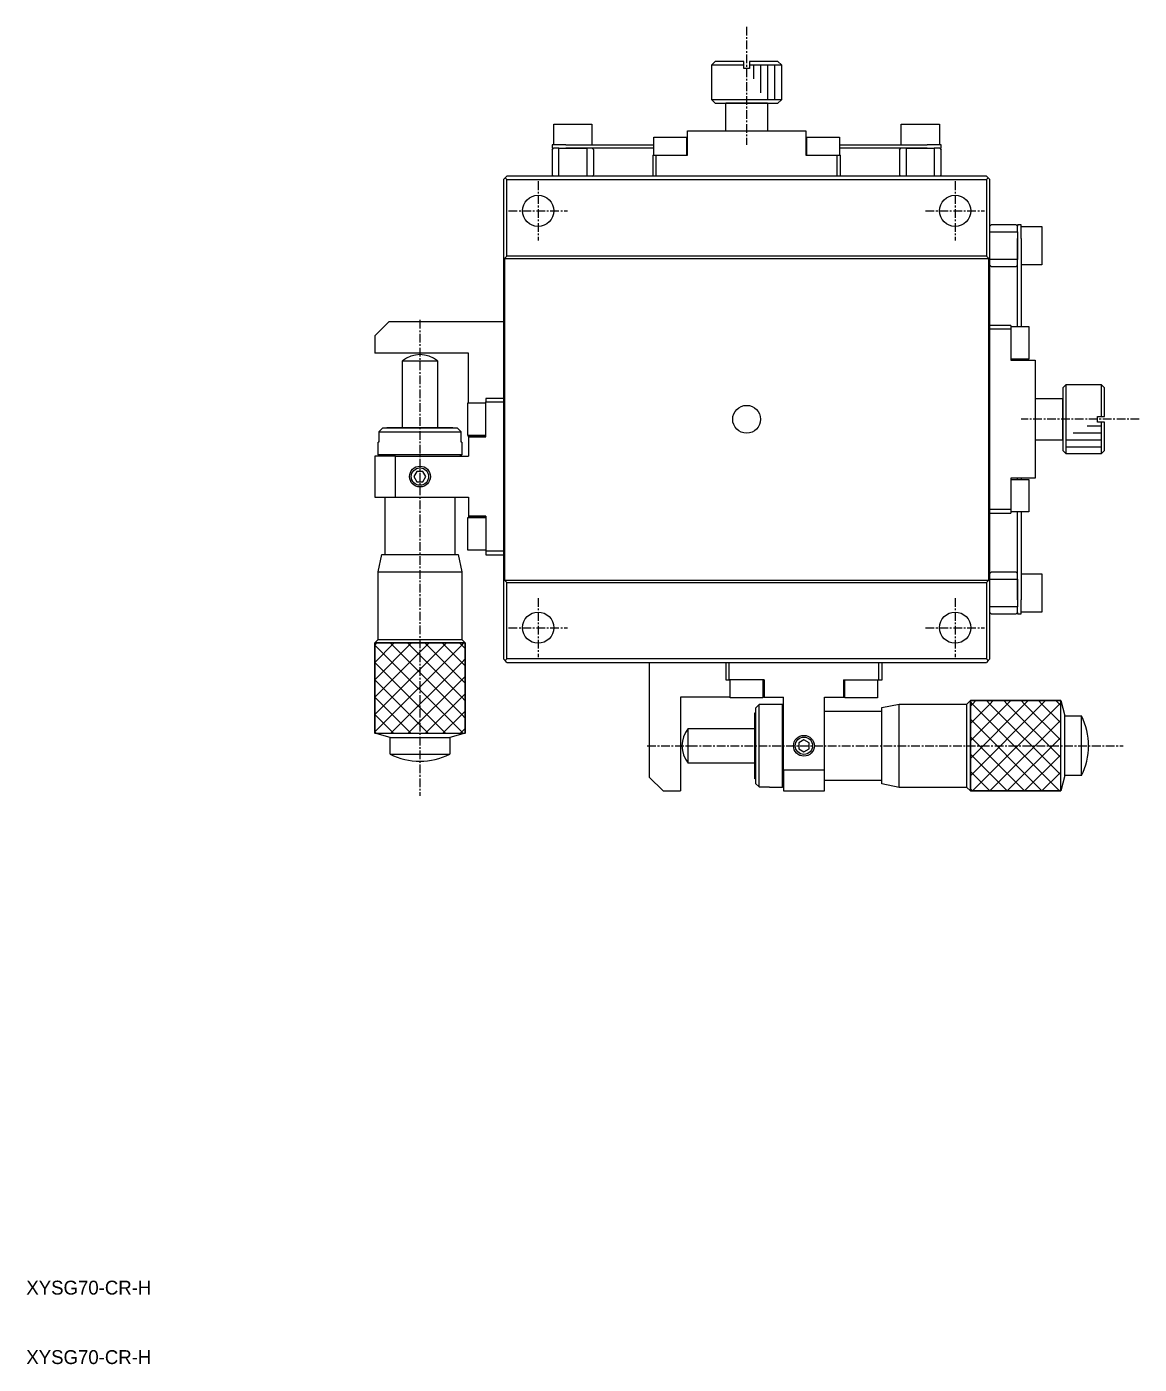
# Model space of a CAD drawing. Extents: x 10 to 479, y 10 to 256.
# Drawn here: x 10.1 to 170.1, y 10 to 202.5 of the extents above; entities that cross this region are included whole.
import ezdxf

# ---------------------------------------------------------------- set-up
doc = ezdxf.new("R2010")
doc.units = 0
doc.linetypes.add('CENTER', pattern=[2, 1.25, -0.25, 0.25, -0.25])
doc.layers.get('0').update_dxf_attribs({"linetype": 'CONTINUOUS'})
doc.layers.add('CENTER', color=1, linetype='CENTER')
doc.styles.get("Standard").update_dxf_attribs({"font": 'FG教科書体NT-M'})

msp = doc.modelspace()

# ---------------------------------------------------------------- linework, layer by layer
at = {"color": 7, "linetype": 'CONTINUOUS'}
for p, q in [((108.64, 197), (109.14, 197.5)), ((108.64, 197), (113.24, 197)), ((108.64, 192), (108.64, 197)), ((113.24, 197.5), (109.14, 197.5)), ((113.24, 197), (113.24, 197.5)), ((113.24, 196.5), (113.24, 197)), ((114.04, 196.5), (113.24, 196.5)), ((118.14, 197.5), (114.04, 197.5)), ((114.04, 197.5), (114.04, 197)), ((114.04, 197), (118.64, 197)), ((114.04, 197), (114.04, 196.5)), ((118.14, 197.5), (118.64, 197)), ((118.64, 197), (118.64, 192)), ((113.64, 192), (108.64, 192)), ((109.14, 191.5), (108.64, 192)), ((109.14, 191.5), (113.64, 191.5)), ((109.14, 191.5), (110.64, 191.5)), ((110.64, 191.5), (116.64, 191.5)), ((113.64, 191.5), (110.64, 191.5)), ((110.64, 187.5), (110.64, 191.5)), ((118.64, 192), (113.64, 192)), ((113.64, 191.5), (118.14, 191.5)), ((116.64, 191.5), (113.64, 191.5)), ((116.64, 191.5), (118.14, 191.5)), ((116.64, 191.5), (116.64, 187.5)), ((118.64, 192), (118.14, 191.5)), ((85.89, 188.5), (88.64, 188.5)), ((85.89, 185.5), (85.89, 188.5)), ((88.64, 188.5), (91.39, 188.5)), ((91.39, 188.5), (91.39, 185.5)), ((105.14, 187.5), (112.39, 187.5)), ((105.14, 184), (105.14, 187.5)), ((112.39, 187.5), (114.89, 187.5)), ((114.89, 187.5), (122.14, 187.5)), ((122.14, 187.5), (122.14, 184)), ((135.89, 188.5), (138.64, 188.5)), ((135.89, 185.5), (135.89, 188.5)), ((138.64, 188.5), (141.39, 188.5)), ((141.39, 188.5), (141.39, 185.5)), ((85.64, 185.5), (85.64, 185)), ((87.64, 185.5), (85.64, 185.5)), ((85.64, 184.8), (85.84, 185)), ((85.64, 185), (85.84, 185)), ((86.64, 185), (85.84, 185)), ((86.64, 181), (86.64, 185)), ((86.64, 185), (87.64, 185)), ((86.64, 185), (87.64, 185)), ((87.64, 185.5), (100.29, 185.5)), ((87.64, 185), (90.64, 185)), ((90.64, 185), (87.64, 185)), ((90.64, 185), (90.64, 181)), ((100.29, 185), (90.64, 185)), ((91.44, 185), (91.64, 184.8)), ((100.29, 186.6), (102.64, 186.6)), ((100.29, 184), (100.29, 186.6)), ((102.64, 186.6), (104.99, 186.6)), ((104.99, 186.6), (104.99, 184)), ((104.99, 185.5), (105.14, 185.5)), ((105.14, 185), (104.99, 185)), ((122.14, 185.5), (122.29, 185.5)), ((122.29, 185), (122.14, 185)), ((122.29, 186.6), (124.64, 186.6)), ((122.29, 184), (122.29, 186.6)), ((124.64, 186.6), (126.99, 186.6)), ((126.99, 186.6), (126.99, 184)), ((126.99, 185.5), (139.64, 185.5)), ((136.64, 185), (126.99, 185)), ((135.64, 184.8), (135.84, 185)), ((136.64, 181), (136.64, 185)), ((136.64, 185), (139.64, 185)), ((139.64, 185), (136.64, 185)), ((141.64, 185.5), (139.64, 185.5)), ((139.64, 185), (140.64, 185)), ((139.64, 185), (140.64, 185)), ((141.44, 185), (140.64, 185)), ((140.64, 185), (140.64, 181)), ((141.44, 185), (141.64, 184.8)), ((141.44, 185), (141.64, 185)), ((141.64, 185), (141.64, 185.5)), ((85.64, 184.8), (85.64, 181.2)), ((91.64, 181.2), (91.64, 184.8)), ((100.14, 184), (105.14, 184)), ((100.14, 184), (100.14, 181)), ((100.64, 181), (100.64, 184)), ((122.14, 184), (127.14, 184)), ((126.64, 184), (126.64, 181)), ((127.14, 181), (127.14, 184)), ((135.64, 184.8), (135.64, 181.2)), ((141.64, 181.2), (141.64, 184.8)), ((78.89, 180.75), (79.14, 181)), ((148.14, 181), (79.14, 181)), ((85.64, 181.2), (85.84, 181)), ((91.44, 181), (91.64, 181.2)), ((135.64, 181.2), (135.84, 181)), ((141.44, 181), (141.64, 181.2)), ((148.14, 181), (148.39, 180.75)), ((78.64, 180.5), (78.89, 180.75)), ((78.64, 180.5), (78.64, 111.5)), ((78.89, 180.75), (79.14, 180.5)), ((79.14, 169.5), (79.14, 180.5)), ((79.14, 180.5), (148.14, 180.5)), ((148.14, 180.5), (148.39, 180.75)), ((148.14, 180.5), (148.14, 169.5)), ((148.39, 180.75), (148.64, 180.5)), ((148.64, 111.5), (148.64, 180.5)), ((148.64, 173.8), (148.84, 174)), ((152.44, 174), (148.84, 174)), ((152.44, 174), (152.64, 173.8)), ((153.14, 174), (152.64, 174)), ((152.64, 174), (152.64, 173.8)), ((152.64, 173), (152.64, 173.8)), ((153.14, 172), (153.14, 174)), ((153.14, 173.75), (156.14, 173.75)), ((156.14, 173.75), (156.14, 171)), ((148.64, 173), (152.64, 173)), ((152.64, 173), (152.64, 172)), ((152.64, 173), (152.64, 172)), ((152.64, 172), (152.64, 169)), ((152.64, 169), (152.64, 172)), ((153.14, 172), (153.14, 159.35)), ((79.14, 169.5), (78.79, 169.15)), ((148.14, 169.5), (79.14, 169.5)), ((148.49, 169.15), (148.14, 169.5)), ((156.14, 171), (156.14, 168.25)), ((78.79, 169.15), (78.79, 122.85)), ((78.79, 169.15), (148.49, 169.15)), ((148.49, 122.85), (148.49, 169.15)), ((152.64, 169), (148.64, 169)), ((148.84, 168), (148.64, 168.2)), ((148.84, 168), (152.44, 168)), ((152.64, 168.2), (152.44, 168)), ((152.64, 159.35), (152.64, 169)), ((156.14, 168.25), (153.14, 168.25)), ((60.14, 158), (62.14, 160)), ((78.64, 160), (62.14, 160)), ((60.14, 158), (60.14, 155.5)), ((151.64, 159.5), (148.64, 159.5)), ((148.64, 159), (151.64, 159)), ((151.64, 159.5), (151.64, 154.5)), ((151.64, 159.35), (154.24, 159.35)), ((154.24, 159.35), (154.24, 157)), ((154.24, 157), (154.24, 154.65)), ((73.64, 155.5), (60.14, 155.5)), ((64.14, 154.42), (66.64, 154.42)), ((64.14, 144.8), (64.14, 154.42)), ((66.64, 154.42), (69.14, 154.42)), ((69.14, 154.42), (69.14, 144.8)), ((73.64, 148.35), (73.64, 155.5)), ((154.24, 154.65), (151.64, 154.65)), ((151.64, 154.5), (155.14, 154.5)), ((152.64, 154.5), (152.64, 154.65)), ((153.14, 154.65), (153.14, 154.5)), ((155.14, 154.5), (155.14, 147.25)), ((159.14, 150.5), (159.64, 151)), ((159.14, 150.5), (159.14, 146)), ((159.14, 150.5), (159.14, 149)), ((159.64, 146), (159.64, 151)), ((159.64, 151), (164.64, 151)), ((164.64, 151), (164.64, 146.4)), ((164.64, 151), (165.14, 150.5)), ((165.14, 146.4), (165.14, 150.5)), ((73.54, 143.65), (73.54, 148.35)), ((73.54, 148.35), (76.14, 148.35)), ((78.64, 149), (76.14, 149)), ((76.14, 149), (76.14, 148.5)), ((76.14, 148.5), (78.64, 148.5)), ((76.14, 143.45), (76.14, 148.5)), ((155.14, 149), (159.14, 149)), ((159.14, 149), (159.14, 143)), ((159.14, 146), (159.14, 149)), ((155.14, 147.25), (155.14, 144.75)), ((164.14, 145.6), (164.14, 146.4)), ((164.14, 146.4), (164.64, 146.4)), ((164.64, 146.4), (165.14, 146.4)), ((61.23, 144.7), (60.72, 144.2)), ((72.05, 144.7), (61.23, 144.7)), ((61.89, 144.8), (71.39, 144.8)), ((61.89, 144.7), (61.89, 144.8)), ((71.39, 144.8), (71.39, 144.7)), ((72.55, 144.2), (72.05, 144.7)), ((155.14, 144.75), (155.14, 137.5)), ((159.14, 146), (159.14, 141.5)), ((159.14, 143), (159.14, 146)), ((159.64, 141), (159.64, 146)), ((164.64, 145.6), (164.14, 145.6)), ((164.64, 145.6), (164.64, 141)), ((165.14, 145.6), (164.64, 145.6)), ((165.14, 141.5), (165.14, 145.6)), ((60.72, 142.7), (60.64, 142.7)), ((60.64, 140.9), (60.64, 142.7)), ((60.72, 144.2), (72.55, 144.2)), ((60.72, 144.2), (60.72, 142.7)), ((72.55, 142.7), (72.55, 144.2)), ((72.64, 142.7), (72.55, 142.7)), ((72.64, 142.7), (72.64, 140.9)), ((76.14, 143.65), (73.54, 143.65)), ((73.64, 143.48), (73.64, 143.65)), ((76.14, 143.48), (73.64, 143.48)), ((73.64, 143.48), (73.64, 143.45)), ((73.64, 143.45), (76.14, 143.45)), ((73.64, 143.45), (73.64, 140.7)), ((159.14, 143), (155.14, 143)), ((159.14, 143), (159.14, 141.5)), ((63.14, 140.7), (60.14, 140.7)), ((60.14, 140.7), (60.14, 134.8)), ((72.64, 140.9), (60.64, 140.9)), ((60.84, 140.7), (60.64, 140.9)), ((63.14, 140.7), (73.64, 140.7)), ((63.14, 134.8), (63.14, 140.7)), ((72.64, 140.9), (72.44, 140.7)), ((159.64, 141), (159.14, 141.5)), ((164.64, 141), (159.64, 141)), ((165.14, 141.5), (164.64, 141)), ((66.2, 138.5), (65.77, 137.75)), ((65.77, 137.75), (66.2, 137)), ((67.07, 138.5), (66.2, 138.5)), ((66.2, 137), (67.07, 137)), ((67.5, 137.75), (67.07, 138.5)), ((67.07, 137), (67.5, 137.75)), ((151.64, 137.5), (151.64, 132.5)), ((155.14, 137.5), (151.64, 137.5)), ((151.64, 137.35), (154.24, 137.35)), ((152.64, 137.35), (152.64, 137.5)), ((153.14, 137.5), (153.14, 137.35)), ((154.24, 137.35), (154.24, 135)), ((60.14, 134.8), (63.14, 134.8)), ((61.64, 126.55), (61.64, 134.8)), ((63.14, 134.8), (73.64, 134.8)), ((71.64, 134.8), (71.64, 126.55)), ((73.64, 134.8), (73.64, 132.05)), ((154.24, 135), (154.24, 132.65)), ((151.64, 133), (148.64, 133)), ((73.54, 127.15), (73.54, 131.85)), ((73.54, 131.85), (76.14, 131.85)), ((76.14, 132.05), (73.64, 132.05)), ((73.64, 132.05), (73.64, 132.02)), ((73.64, 132.02), (76.14, 132.02)), ((73.64, 132.02), (73.64, 131.85)), ((76.14, 132.05), (76.14, 127)), ((148.64, 132.5), (151.64, 132.5)), ((154.24, 132.65), (151.64, 132.65)), ((152.64, 123), (152.64, 132.65)), ((153.14, 132.65), (153.14, 120)), ((76.14, 127.15), (73.54, 127.15)), ((60.64, 124.05), (61.14, 126.55)), ((61.14, 126.55), (66.64, 126.55)), ((66.64, 126.55), (72.14, 126.55)), ((72.14, 126.55), (72.64, 124.05)), ((78.64, 127), (76.14, 127)), ((76.14, 127), (76.14, 126.5)), ((76.14, 126.5), (78.64, 126.5)), ((60.64, 124.05), (66.64, 124.05)), ((60.64, 114.3), (60.64, 124.05)), ((66.64, 124.05), (72.64, 124.05)), ((72.64, 124.05), (72.64, 114.3)), ((148.64, 123.8), (148.84, 124)), ((152.44, 124), (148.84, 124)), ((152.44, 124), (152.64, 123.8)), ((153.14, 123.75), (156.14, 123.75)), ((156.14, 123.75), (156.14, 121)), ((78.79, 122.85), (79.14, 122.5)), ((78.79, 122.85), (148.49, 122.85)), ((79.14, 111.5), (79.14, 122.5)), ((79.14, 122.5), (148.14, 122.5)), ((148.14, 122.5), (148.49, 122.85)), ((148.14, 122.5), (148.14, 111.5)), ((148.64, 123), (152.64, 123)), ((152.64, 123), (152.64, 120)), ((152.64, 120), (152.64, 123)), ((152.64, 120), (152.64, 119)), ((152.64, 120), (152.64, 119)), ((153.14, 118), (153.14, 120)), ((156.14, 121), (156.14, 118.25)), ((152.64, 119), (148.64, 119)), ((148.84, 118), (148.64, 118.2)), ((148.84, 118), (152.44, 118)), ((152.64, 118.2), (152.44, 118)), ((152.64, 118.2), (152.64, 119)), ((152.64, 118.2), (152.64, 118)), ((152.64, 118), (153.14, 118)), ((156.14, 118.25), (153.14, 118.25)), ((60.14, 113.8), (60.64, 114.3)), ((73.14, 113.8), (60.14, 113.8)), ((60.14, 113.8), (60.14, 100.8)), ((60.64, 114.3), (66.64, 114.3)), ((66.64, 114.3), (72.64, 114.3)), ((66.64, 113.8), (73.14, 113.8)), ((72.64, 114.3), (73.14, 113.8)), ((73.14, 100.8), (73.14, 113.8)), ((78.89, 111.25), (78.64, 111.5)), ((79.14, 111.5), (78.89, 111.25)), ((79.14, 111), (78.89, 111.25)), ((148.14, 111.5), (79.14, 111.5)), ((79.14, 111), (148.14, 111)), ((99.64, 111), (99.64, 94.5)), ((110.64, 111), (110.64, 108.5)), ((111.14, 108.5), (111.14, 111)), ((132.64, 111), (132.64, 108.5)), ((133.14, 108.5), (133.14, 111)), ((148.39, 111.25), (148.14, 111.5)), ((148.39, 111.25), (148.14, 111)), ((148.64, 111.5), (148.39, 111.25)), ((110.64, 108.5), (111.14, 108.5)), ((116.19, 108.5), (111.14, 108.5)), ((111.29, 105.9), (111.29, 108.5)), ((115.99, 108.5), (115.99, 105.9)), ((116.16, 108.5), (116.16, 106)), ((116.19, 106), (116.19, 108.5)), ((127.59, 108.5), (127.59, 106)), ((127.59, 108.5), (132.64, 108.5)), ((127.62, 106), (127.62, 108.5)), ((127.79, 105.9), (127.79, 108.5)), ((132.49, 108.5), (132.49, 105.9)), ((132.64, 108.5), (133.14, 108.5)), ((104.14, 106), (104.14, 92.5)), ((111.29, 106), (104.14, 106)), ((115.99, 105.9), (111.29, 105.9)), ((116.16, 106), (115.99, 106)), ((116.16, 106), (116.19, 106)), ((116.19, 106), (118.94, 106)), ((118.94, 95.5), (118.94, 106)), ((124.84, 95.5), (124.84, 106)), ((124.84, 106), (127.59, 106)), ((127.59, 106), (127.62, 106)), ((127.62, 106), (127.79, 106)), ((132.49, 105.9), (127.79, 105.9)), ((115.44, 104.92), (114.94, 104.41)), ((114.94, 104.41), (114.94, 93.59)), ((116.94, 104.92), (115.44, 104.92)), ((115.44, 93.08), (115.44, 104.92)), ((116.94, 105), (116.94, 104.92)), ((116.94, 105), (118.74, 105)), ((118.74, 105), (118.74, 93)), ((118.74, 105), (118.94, 104.8)), ((124.84, 104), (133.09, 104)), ((133.09, 104.5), (135.59, 105)), ((133.09, 99), (133.09, 104.5)), ((135.59, 99), (135.59, 105)), ((135.59, 105), (145.34, 105)), ((145.34, 105), (145.84, 105.5)), ((145.34, 99), (145.34, 105)), ((145.84, 99), (145.84, 105.5)), ((158.84, 105.5), (145.84, 105.5)), ((145.84, 105.5), (145.84, 92.5)), ((158.84, 105.5), (159.43, 103.3)), ((158.84, 92.5), (158.84, 105.5)), ((114.84, 94.25), (114.84, 103.75)), ((114.84, 103.75), (114.94, 103.75)), ((159.43, 99), (159.43, 103.3)), ((159.43, 103.3), (161.84, 103.3)), ((161.84, 99), (161.84, 103.3)), ((60.14, 100.8), (66.64, 100.8)), ((62.34, 100.21), (60.14, 100.8)), ((60.14, 100.8), (73.14, 100.8)), ((62.34, 100.21), (66.64, 100.21)), ((62.34, 97.8), (62.34, 100.21)), ((66.64, 100.21), (70.94, 100.21)), ((73.14, 100.8), (70.94, 100.21)), ((70.94, 100.21), (70.94, 97.8)), ((105.22, 99), (105.22, 101.5)), ((105.22, 101.5), (114.84, 101.5)), ((105.22, 96.5), (105.22, 99)), ((121.89, 99.87), (121.14, 99.43)), ((121.14, 99.43), (121.14, 98.57)), ((121.14, 98.57), (121.89, 98.13)), ((122.64, 99.43), (121.89, 99.87)), ((121.89, 98.13), (122.64, 98.57)), ((122.64, 98.57), (122.64, 99.43)), ((133.09, 93.5), (133.09, 99)), ((135.59, 93), (135.59, 99)), ((145.34, 93), (145.34, 99)), ((158.84, 92.5), (158.84, 99)), ((159.43, 94.7), (159.43, 99)), ((161.84, 94.7), (161.84, 99)), ((62.34, 97.8), (66.64, 97.8)), ((66.64, 97.8), (70.94, 97.8)), ((114.84, 96.5), (105.22, 96.5)), ((101.64, 92.5), (99.64, 94.5)), ((124.84, 95.5), (118.94, 95.5)), ((118.94, 95.5), (118.94, 92.5)), ((124.84, 92.5), (124.84, 95.5)), ((159.43, 94.7), (158.84, 92.5)), ((161.84, 94.7), (159.43, 94.7)), ((101.64, 92.5), (104.14, 92.5)), ((114.94, 94.25), (114.84, 94.25)), ((114.94, 93.59), (115.44, 93.08)), ((115.44, 93.08), (116.94, 93.08)), ((116.94, 93.08), (116.94, 93)), ((118.74, 93), (116.94, 93)), ((118.94, 93.2), (118.74, 93)), ((118.94, 92.5), (124.84, 92.5)), ((133.09, 94), (124.84, 94)), ((135.59, 93), (133.09, 93.5)), ((145.34, 93), (135.59, 93)), ((145.84, 92.5), (145.34, 93)), ((145.84, 92.5), (158.84, 92.5))]:
    msp.add_line(p, q, dxfattribs=at)
at = {"color": 3, "linetype": 'CONTINUOUS'}
for p, q in [((114.64, 197), (114.64, 195)), ((115.64, 197), (115.64, 193)), ((116.64, 197), (116.64, 192)), ((117.64, 197), (117.64, 192)), ((164.64, 145), (162.64, 145)), ((164.64, 143), (159.64, 143)), ((164.64, 144), (160.64, 144)), ((164.64, 142), (159.64, 142)), ((60.14, 113.8), (66.64, 113.8)), ((60.14, 100.8), (60.14, 113.8)), ((60.14, 103.49), (70.44, 113.8)), ((60.14, 105.99), (67.94, 113.8)), ((60.14, 108.49), (65.44, 113.8)), ((60.14, 110.99), (62.94, 113.8)), ((60.14, 113.49), (60.44, 113.8)), ((72.64, 103.49), (62.33, 113.8)), ((72.64, 105.99), (64.83, 113.8)), ((72.64, 108.49), (67.33, 113.8)), ((72.64, 110.99), (69.83, 113.8)), ((72.64, 113.49), (72.33, 113.8)), ((72.64, 113.49), (72.94, 113.8)), ((73.14, 113.8), (73.14, 100.8)), ((60.14, 100.99), (72.64, 113.49)), ((72.64, 100.99), (60.14, 113.49)), ((73.14, 112.99), (72.64, 113.49)), ((70.33, 100.8), (60.14, 110.99)), ((62.44, 100.8), (72.64, 110.99)), ((72.64, 110.99), (73.14, 111.49)), ((73.14, 110.49), (72.64, 110.99)), ((67.83, 100.8), (60.14, 108.49)), ((64.94, 100.8), (72.64, 108.49)), ((72.64, 108.49), (73.14, 108.99)), ((73.14, 107.99), (72.64, 108.49)), ((65.33, 100.8), (60.14, 105.99)), ((67.44, 100.8), (72.64, 105.99)), ((72.64, 105.99), (73.14, 106.49)), ((73.14, 105.49), (72.64, 105.99)), ((72.64, 103.49), (73.14, 103.99)), ((145.84, 105.5), (158.84, 105.5)), ((146.14, 105), (145.84, 105.31)), ((156.14, 105), (145.84, 94.69)), ((153.64, 105), (145.84, 97.19)), ((151.14, 105), (145.84, 99.69)), ((148.64, 105), (145.84, 102.19)), ((146.14, 105), (145.84, 104.69)), ((146.64, 105.5), (146.14, 105)), ((158.64, 92.5), (146.14, 105)), ((158.64, 105), (146.14, 92.5)), ((148.64, 105), (148.14, 105.5)), ((149.14, 105.5), (148.64, 105)), ((158.84, 94.81), (148.64, 105)), ((151.14, 105), (150.64, 105.5)), ((151.64, 105.5), (151.14, 105)), ((158.84, 97.31), (151.14, 105)), ((153.64, 105), (153.14, 105.5)), ((154.14, 105.5), (153.64, 105)), ((158.84, 99.81), (153.64, 105)), ((156.14, 105), (155.64, 105.5)), ((156.64, 105.5), (156.14, 105)), ((158.84, 102.31), (156.14, 105)), ((158.64, 105), (158.14, 105.5)), ((158.84, 105.19), (158.64, 105)), ((158.84, 104.81), (158.64, 105)), ((158.84, 99), (158.84, 105.5)), ((62.83, 100.8), (60.14, 103.49)), ((69.94, 100.8), (72.64, 103.49)), ((73.14, 102.99), (72.64, 103.49)), ((156.14, 92.5), (145.84, 102.81)), ((158.84, 102.69), (148.64, 92.5)), ((60.33, 100.8), (60.14, 100.99)), ((66.64, 100.8), (73.14, 100.8)), ((72.44, 100.8), (72.64, 100.99)), ((72.64, 100.99), (73.14, 101.49)), ((72.83, 100.8), (72.64, 100.99)), ((153.64, 92.5), (145.84, 100.31)), ((158.84, 100.19), (151.14, 92.5)), ((145.84, 92.5), (145.84, 99)), ((151.14, 92.5), (145.84, 97.81)), ((158.84, 97.69), (153.64, 92.5)), ((148.64, 92.5), (145.84, 95.31)), ((158.84, 95.19), (156.14, 92.5)), ((146.14, 92.5), (145.84, 92.81)), ((158.84, 92.5), (145.84, 92.5)), ((158.84, 92.69), (158.64, 92.5))]:
    msp.add_line(p, q, dxfattribs=at)
at = {"color": 7, "linetype": 'CONTINUOUS'}
for centre, radius in [((83.64, 176), 2.25), ((143.64, 176), 2.25), ((113.64, 146), 2), ((66.64, 137.75), 1.25), ((83.64, 116), 2.25), ((143.64, 116), 2.25), ((121.89, 99), 1.25)]:
    msp.add_circle(centre, radius, dxfattribs=at)
at = {"color": 3, "linetype": 'CONTINUOUS'}
for centre in [(66.64, 137.75), (121.89, 99)]:
    msp.add_circle(centre, 1.5, dxfattribs=at)
at = {"color": 7, "linetype": 'CONTINUOUS'}
for centre, radius, start, end in [((66.64, 151.3), 4, 51.3178, 128.6822), ((153.09, 99), 9.75, 333.8162, 26.1838), ((108.34, 99), 4, 141.3178, 218.6822), ((66.64, 106.54), 9.75, 243.8162, 296.1838)]:
    msp.add_arc(centre, radius, start, end, dxfattribs=at)
at = {"layer": 'CENTER', "color": 1, "linetype": 'CENTER'}
for p, q in [((113.64, 202.5), (113.64, 185.5)), ((83.64, 180.25), (83.64, 171.75)), ((143.64, 180.25), (143.64, 171.75)), ((79.39, 176), (87.89, 176)), ((139.39, 176), (147.89, 176)), ((66.64, 160.3), (66.64, 91.8)), ((170.14, 146), (153.14, 146)), ((83.64, 120.25), (83.64, 111.75)), ((143.64, 120.25), (143.64, 111.75)), ((79.39, 116), (87.89, 116)), ((139.39, 116), (147.89, 116)), ((99.34, 99), (167.84, 99))]:
    msp.add_line(p, q, dxfattribs=at)

# ---------------------------------------------------------------- texts
at = {"color": 7, "linetype": 'CONTINUOUS'}
for p in [(10, 20), (10, 10)]:
    msp.add_text('XYSG70-CR-H', height=2, dxfattribs=at).set_placement(p)

doc.saveas('drawing.dxf')
